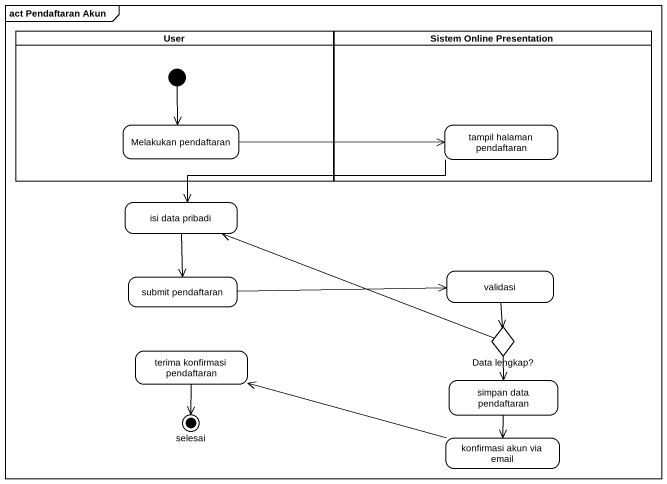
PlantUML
@startuml
mainframe act Pendaftaran Akun
hide empty description
state User <<partition>> {
  state "Melakukan pendaftaran" as Melakukan_pendaftaran
  [*] --> Melakukan_pendaftaran
}
state "Sistem Online Presentation" as Sistem_Online_Presentation <<partition>> {
  state "tampil halaman pendaftaran" as tampil_halaman_pendaftaran
}
state "isi data pribadi" as isi_data_pribadi
state "submit pendaftaran" as submit_pendaftaran
state validasi
state "Data lengkap?" as Data_lengkap <<choice>>
state "terima konfirmasi pendaftaran" as terima_konfirmasi
state "simpan data pendaftaran" as simpan_data_pendaftaran
state selesai <<end>>
state "konfirmasi akun via email" as konfirmasi_akun_via_email
Melakukan_pendaftaran -right-> tampil_halaman_pendaftaran
tampil_halaman_pendaftaran -left-> isi_data_pribadi
isi_data_pribadi --> submit_pendaftaran
submit_pendaftaran -right-> validasi
validasi --> Data_lengkap
Data_lengkap -left-> isi_data_pribadi
Data_lengkap --> simpan_data_pendaftaran
terima_konfirmasi --> selesai
simpan_data_pendaftaran --> konfirmasi_akun_via_email
konfirmasi_akun_via_email -left-> terima_konfirmasi
@enduml
